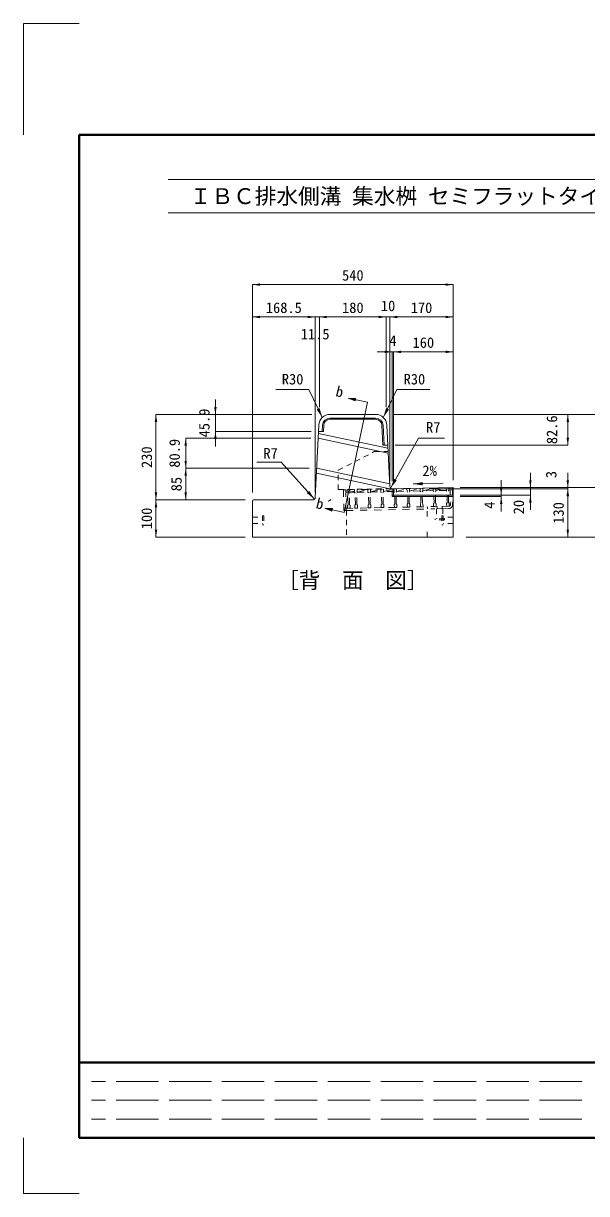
# Model space of a CAD drawing. Units: millimetres at full size. Extents: x 5964 to 125098, y -10801 to 28073.
# Drawn here: x 29143 to 30660, y -5433 to -2283 of the extents above; entities that cross this region are included whole.
import ezdxf
from ezdxf.enums import TextEntityAlignment as Align

# ---------------------------------------------------------------- set-up
doc = ezdxf.new("R2010")
doc.units = ezdxf.units.MM
doc.header["$LTSCALE"] = 19
for name, pattern in [('DASHED', [7.5, 6, -1.5]), ('USER1', [1.35, 0.75, -0.6]), ('USER2', [28.575, 19.05, -3.175, 3.175, -3.175]), ('USER3', [2, 1, -1])]:
    doc.linetypes.add(name, pattern=pattern)
for name, color, linetype, lineweight in [('0_2', 7, 'Continuous', 20), ('Defpoints_3', 7, 'Continuous', 13), ('インサート', 3, 'USER1', 9), ('グレーチング', 7, 'USER1', 5), ('図枠', 7, 'Continuous', 5), ('寸法線', 7, 'Continuous', 9), ('本体', 2, 'Continuous', 9)]:
    doc.layers.add(name, color=color, linetype=linetype, lineweight=lineweight)
doc.styles.add('ＭＳ ゴシック', font='')
doc.styles.get('ＭＳ ゴシック').set_extended_font_data('MS Gothic')

# ---------------------------------------------------------------- blocks, each defined once
blk = doc.blocks.new('filled_arrow')
at = {"color": 0, "linetype": 'Continuous', "lineweight": -2}
blk.add_solid([(7.5, 1.25), (0, 0), (7.5, -1.25)], dxfattribs=at)

msp = doc.modelspace()

# ---------------------------------------------------------------- hatches: boundary and pattern name
at = {"layer": '寸法線'}
for points in [[(30036.01, -3299.42), (30017.13, -3292.04), (30037.38, -3292.9)], [(29973.64, -3596.07), (29954.75, -3588.68), (29975.01, -3589.54)]]:
    msp.add_hatch(color=256, dxfattribs=at).paths.add_polyline_path(points)

# ---------------------------------------------------------------- linework, layer by layer
at = {"layer": 'Defpoints_3'}
for p, q in [((29143.04, -2283.34), (29293.04, -2283.34)), ((29143.04, -2583.34), (29143.04, -2283.34)), ((29143.04, -5283.34), (29143.04, -5433.34)), ((29143.04, -5433.34), (29293.04, -5433.34))]:
    msp.add_line(p, q, dxfattribs=at)
at = {"layer": 'インサート'}
for p, q in [((30272.43, -3589.59), (30255.43, -3589.88)), ((30255.43, -3589.88), (30255.9, -3616.88)), ((30272.43, -3589.59), (30272.9, -3616.58)), ((29760.07, -3612.48), (29760.07, -3629.48)), ((29760.07, -3612.48), (29787.07, -3612.48)), ((29787.07, -3608.48), (29787.07, -3633.48)), ((29787.07, -3608.48), (29790.07, -3608.48)), ((29790.07, -3608.48), (29790.07, -3633.48)), ((30276.89, -3616.51), (30251.9, -3616.95)), ((30251.9, -3616.95), (30251.95, -3619.95)), ((30276.95, -3619.51), (30251.95, -3619.95)), ((30273.07, -3608.48), (30270.06, -3608.48)), ((30270.06, -3608.48), (30270.06, -3633.48)), ((30273.07, -3608.48), (30273.07, -3633.48)), ((30300.07, -3612.48), (30273.07, -3612.48)), ((30276.89, -3616.51), (30276.95, -3619.51)), ((30300.07, -3612.48), (30300.07, -3629.48)), ((29760.07, -3629.48), (29787.07, -3629.48)), ((29787.07, -3633.48), (29790.07, -3633.48)), ((30273.07, -3633.48), (30270.06, -3633.48)), ((30300.07, -3629.48), (30273.07, -3629.48))]:
    msp.add_line(p, q, dxfattribs=at)
at = {"layer": 'グレーチング', "linetype": 'USER3'}
for p, q in [((30010.86, -3538.78), (30004.86, -3538.9)), ((30004.86, -3538.9), (30005.98, -3594.89)), ((30010.86, -3538.78), (30011.98, -3594.77)), ((30014.86, -3538.7), (30297.8, -3533.04)), ((30014.86, -3538.7), (30015.02, -3546.7)), ((30016.55, -3548.17), (30015.02, -3546.7)), ((30017.17, -3579.17), (30016.55, -3548.17)), ((30020.55, -3548.09), (30022.02, -3546.56)), ((30021.17, -3579.09), (30020.55, -3548.09)), ((30021.86, -3538.56), (30022.02, -3546.56)), ((30022, -3545.56), (30034.93, -3542.14)), ((30022, -3545.56), (30034.99, -3545.3)), ((30034.85, -3538.3), (30035.01, -3546.3)), ((30036.54, -3547.77), (30035.01, -3546.3)), ((30037.16, -3578.77), (30036.54, -3547.77)), ((30040.54, -3547.69), (30042.01, -3546.16)), ((30041.16, -3578.69), (30040.54, -3547.69)), ((30041.85, -3538.16), (30042.01, -3546.16)), ((30041.99, -3545.16), (30071.09, -3544.58)), ((30042.79, -3545.15), (30070.95, -3537.58)), ((30070.65, -3537.59), (30070.81, -3545.59)), ((30072.34, -3547.06), (30070.81, -3545.59)), ((30072.96, -3578.05), (30072.34, -3547.06)), ((30076.34, -3546.98), (30077.8, -3545.45)), ((30076.95, -3577.97), (30076.34, -3546.98)), ((30077.64, -3537.45), (30077.8, -3545.45)), ((30077.78, -3544.45), (30105.94, -3536.88)), ((30077.78, -3544.45), (30106.08, -3543.88)), ((30105.64, -3536.89), (30105.8, -3544.89)), ((30107.33, -3546.36), (30105.8, -3544.89)), ((30107.95, -3577.35), (30107.33, -3546.36)), ((30111.33, -3546.28), (30112.8, -3544.75)), ((30111.95, -3577.27), (30111.33, -3546.28)), ((30112.64, -3536.75), (30112.8, -3544.75)), ((30112.78, -3543.75), (30140.93, -3536.18)), ((30141.07, -3543.18), (30112.78, -3543.75)), ((30140.93, -3536.18), (30141.09, -3544.18)), ((30142.62, -3545.65), (30141.09, -3544.18)), ((30143.24, -3576.64), (30142.62, -3545.65)), ((30146.62, -3545.57), (30148.09, -3544.04)), ((30147.24, -3576.56), (30146.62, -3545.57)), ((30147.93, -3536.04), (30148.09, -3544.04)), ((30148.07, -3543.04), (30176.23, -3535.48)), ((30148.07, -3543.04), (30176.36, -3542.47)), ((30175.93, -3535.48), (30176.09, -3543.48)), ((30177.61, -3544.95), (30176.09, -3543.48)), ((30178.23, -3575.94), (30177.61, -3544.95)), ((30181.61, -3544.87), (30183.08, -3543.34)), ((30182.23, -3575.86), (30181.61, -3544.87)), ((30182.92, -3535.34), (30183.08, -3543.34)), ((30183.06, -3542.34), (30211.22, -3534.78)), ((30211.36, -3541.77), (30183.06, -3542.34)), ((30211.22, -3534.78), (30211.38, -3542.77)), ((30212.91, -3544.24), (30211.38, -3542.77)), ((30213.53, -3575.24), (30212.91, -3544.24)), ((30216.91, -3544.16), (30218.38, -3542.63)), ((30217.53, -3575.16), (30216.91, -3544.16)), ((30218.22, -3534.64), (30218.38, -3542.63)), ((30218.36, -3541.63), (30246.51, -3534.07)), ((30246.65, -3541.07), (30218.36, -3541.63)), ((30246.51, -3534.07), (30246.67, -3542.07)), ((30248.2, -3543.54), (30246.67, -3542.07)), ((30248.82, -3574.53), (30248.2, -3543.54)), ((30252.2, -3543.46), (30253.67, -3541.93)), ((30252.82, -3574.45), (30252.2, -3543.46)), ((30253.51, -3533.93), (30253.67, -3541.93)), ((30253.65, -3540.93), (30281.8, -3533.36)), ((30281.94, -3540.36), (30253.65, -3540.93)), ((30281.8, -3533.36), (30281.96, -3541.36)), ((30283.49, -3542.83), (30281.96, -3541.36)), ((30284.11, -3573.83), (30283.49, -3542.83)), ((30287.49, -3542.75), (30288.96, -3541.22)), ((30288.11, -3573.75), (30287.49, -3542.75)), ((30288.8, -3533.22), (30288.96, -3541.22)), ((30291.8, -3533.16), (30292.72, -3579.16)), ((30297.8, -3533.04), (30298.72, -3579.04)), ((30011.86, -3588.77), (30245.01, -3584.11)), ((30011.98, -3594.77), (30239.93, -3590.21)), ((30017.17, -3579.17), (30015.7, -3580.69)), ((30015.7, -3580.69), (30015.86, -3588.69)), ((30015.86, -3588.69), (30022.86, -3588.55)), ((30021.17, -3579.09), (30022.7, -3580.55)), ((30022.7, -3580.55), (30022.86, -3588.55)), ((30037.16, -3578.77), (30035.69, -3580.29)), ((30035.69, -3580.29), (30035.85, -3588.29)), ((30035.85, -3588.29), (30042.85, -3588.15)), ((30041.16, -3578.69), (30042.69, -3580.15)), ((30042.69, -3580.15), (30042.85, -3588.15)), ((30072.96, -3578.05), (30071.49, -3579.58)), ((30071.49, -3579.58), (30071.65, -3587.58)), ((30071.65, -3587.58), (30078.64, -3587.44)), ((30076.95, -3577.97), (30078.48, -3579.44)), ((30078.48, -3579.44), (30078.64, -3587.44)), ((30107.95, -3577.35), (30106.48, -3578.88)), ((30106.48, -3578.88), (30106.64, -3586.88)), ((30113.64, -3586.74), (30106.64, -3586.88)), ((30111.95, -3577.27), (30113.48, -3578.74)), ((30113.48, -3578.74), (30113.64, -3586.74)), ((30143.24, -3576.64), (30141.77, -3578.17)), ((30141.77, -3578.17), (30141.93, -3586.17)), ((30141.93, -3586.17), (30148.93, -3586.03)), ((30147.24, -3576.56), (30148.77, -3578.03)), ((30148.77, -3578.03), (30148.93, -3586.03)), ((30178.23, -3575.94), (30176.76, -3577.47)), ((30176.76, -3577.47), (30176.92, -3585.47)), ((30183.92, -3585.33), (30176.92, -3585.47)), ((30182.23, -3575.86), (30183.76, -3577.33)), ((30183.76, -3577.33), (30183.92, -3585.33)), ((30213.53, -3575.24), (30212.06, -3576.77)), ((30212.06, -3576.77), (30212.22, -3584.77)), ((30219.22, -3584.63), (30212.22, -3584.77)), ((30217.53, -3575.16), (30219.06, -3576.63)), ((30219.06, -3576.63), (30219.22, -3584.63)), ((30230.81, -3584.39), (30230.93, -3590.39)), ((30288.92, -3589.23), (30239.93, -3590.21)), ((30288.8, -3583.23), (30245.81, -3584.09)), ((30248.82, -3574.53), (30247.35, -3576.06)), ((30247.35, -3576.06), (30247.51, -3584.06)), ((30254.39, -3584.11), (30247.4, -3584.39)), ((30252.82, -3574.45), (30254.35, -3575.92)), ((30254.35, -3575.92), (30254.51, -3583.92)), ((30257.31, -3583.86), (30257.43, -3589.86)), ((30270.31, -3583.6), (30270.43, -3589.6)), ((30284.11, -3573.83), (30282.64, -3575.36)), ((30282.64, -3575.36), (30282.8, -3583.35)), ((30289.8, -3583.21), (30282.8, -3583.35)), ((30288.11, -3573.75), (30289.64, -3575.22)), ((30289.64, -3575.22), (30289.8, -3583.21)), ((30011.98, -3594.77), (30005.98, -3594.89))]:
    msp.add_line(p, q, dxfattribs=at)
for radius, start, end in [(4, 271.14586, 1.14572), (10, 271.14571, 1.14575)]:
    msp.add_arc((30288.72, -3579.24), radius, start, end, dxfattribs=at)
at = {"layer": '図枠', "lineweight": 40}
for p, q in [((29293.04, -5283.34), (29293.04, -2583.34)), ((29293.04, -2583.34), (33448.04, -2583.34)), ((29293.04, -5080.84), (33448.04, -5080.84)), ((29293.04, -5283.34), (33448.04, -5283.34))]:
    msp.add_line(p, q, dxfattribs=at)
at = {"layer": '図枠', "lineweight": 13}
for p, q in [((29533.04, -2703.34), (33208.04, -2703.34)), ((29533.04, -2793.34), (33208.04, -2793.34))]:
    msp.add_line(p, q, dxfattribs=at)
at = {"layer": '図枠', "linetype": 'DASHED', "lineweight": 9}
for p, q in [((30646.79, -5131.47), (29326.79, -5131.47)), ((30646.79, -5182.09), (29326.79, -5182.09)), ((30646.79, -5232.72), (29326.79, -5232.72))]:
    msp.add_line(p, q, dxfattribs=at)
at = {"layer": '寸法線'}
for p, q in [((29760.06, -2986.47), (30300.07, -2986.47)), ((29760.06, -3545.98), (29760.06, -2986.47)), ((30300.07, -3512.98), (30300.07, -2986.47)), ((29760.06, -3073.63), (29928.57, -3073.63)), ((29760.06, -3545.98), (29760.06, -3073.63)), ((29888.57, -3073.63), (29980.06, -3073.63)), ((29928.57, -3545.98), (29928.57, -3073.63)), ((29928.57, -3545.98), (29928.57, -3073.63)), ((29940.06, -3073.63), (30120.06, -3073.63)), ((29940.06, -3315.98), (29940.06, -3073.63)), ((29940.06, -3315.98), (29940.06, -3073.63)), ((30080.06, -3073.63), (30170.06, -3073.63)), ((30120.06, -3315.98), (30120.06, -3073.63)), ((30120.06, -3315.98), (30120.06, -3073.63)), ((30130.06, -3515.98), (30130.06, -3073.63)), ((30130.06, -3073.63), (30300.07, -3073.63)), ((30130.06, -3515.98), (30130.06, -3073.63)), ((30300.07, -3512.98), (30300.07, -3073.63)), ((30096.07, -3167.51), (30180.07, -3167.51)), ((30136.07, -3515.88), (30136.07, -3167.51)), ((30140.07, -3167.51), (30300.07, -3167.51)), ((30140.07, -3515.81), (30140.07, -3167.51)), ((30140.07, -3515.81), (30140.07, -3167.51)), ((30300.07, -3512.98), (30300.07, -3167.51)), ((29660.06, -3421.93), (29660.06, -3295.98)), ((30069.69, -3303.11), (30017.13, -3292.04)), ((29500.06, -3565.98), (29500.06, -3335.98)), ((29920.06, -3335.98), (29500.06, -3335.98)), ((29920.06, -3335.98), (29660.06, -3335.98)), ((30140.06, -3335.98), (30608.94, -3335.98)), ((30325.35, -3335.98), (30711.32, -3335.98)), ((30608.94, -3418.57), (30608.94, -3335.98)), ((29580.06, -3480.98), (29580.06, -3400.08)), ((29916.86, -3400.08), (29580.06, -3400.08)), ((29917.77, -3381.93), (29660.06, -3381.93)), ((30144.19, -3418.57), (30608.94, -3418.57)), ((29580.06, -3565.98), (29580.06, -3480.98)), ((29912.82, -3480.98), (29580.06, -3480.98)), ((29912.82, -3480.98), (29580.06, -3480.98)), ((30508.28, -3493), (30508.28, -3593)), ((30608.94, -3493), (30608.94, -3575.98)), ((30429.68, -3513), (30429.68, -3597)), ((30235.92, -3535.98), (30608.94, -3535.98)), ((30318.93, -3533), (30508.28, -3533)), ((30319.29, -3553), (30508.28, -3553)), ((30319.29, -3553), (30429.68, -3553)), ((30319.36, -3557), (30429.68, -3557)), ((30504.21, -3533), (30608.94, -3533)), ((30504.21, -3533), (30711.32, -3533)), ((30504.21, -3533), (30711.32, -3533)), ((30504.27, -3535.98), (30608.94, -3535.98)), ((30608.94, -3535.98), (30608.94, -3665.98)), ((29500.06, -3565.98), (29500.06, -3665.98)), ((29740.06, -3565.98), (29500.06, -3565.98)), ((29740.06, -3565.98), (29500.06, -3565.98)), ((29740.06, -3565.98), (29580.06, -3565.98)), ((30007.31, -3599.75), (29954.75, -3588.68)), ((29740.06, -3665.98), (29500.06, -3665.98)), ((30335.07, -3665.98), (30608.94, -3665.98)), ((30335.07, -3665.98), (30711.32, -3665.98))]:
    msp.add_line(p, q, dxfattribs=at)
at = {"layer": '寸法線', "linetype": 'USER2'}
msp.add_line((30007.2, -3599.73), (30069.69, -3303.11), dxfattribs=at)
at = {"layer": '寸法線'}
for points in [[(29947.92, -3344.25), (29936.57, -3320.86), (29911.41, -3269.03), (29822.39, -3269.03)], [(30112.2, -3344.25), (30123.56, -3320.86), (30148.71, -3269.03), (30237.74, -3269.03)], [(30131.94, -3533.98), (30144.7, -3511.33), (30207.26, -3400.25), (30276.76, -3400.25)], [(29926.73, -3564.05), (29909.39, -3544.68), (29837.23, -3464.07), (29771.71, -3464.07)], [(30192.37, -3523.06), (30218.36, -3522.35), (30273.59, -3520.86)]]:
    msp.add_lwpolyline(points, dxfattribs=at)
at = {"layer": '寸法線', "lineweight": 13}
for points in [[(30036.01, -3299.42), (30017.13, -3292.04), (30037.38, -3292.9)], [(29973.64, -3596.07), (29954.75, -3588.68), (29975.01, -3589.54)]]:
    msp.add_lwpolyline(points, close=True, dxfattribs=at)
at = {"layer": '本体', "lineweight": 20}
for p, q in [((29968.6, -3335.98), (30091.53, -3335.98)), ((29928.9, -3559.33), (29938.64, -3364.48)), ((30129.73, -3529.22), (30121.49, -3364.48)), ((30136.84, -3535.86), (30300.07, -3532.98)), ((30300.07, -3532.98), (30300.07, -3665.98)), ((29760.06, -3568.98), (29760.06, -3665.98)), ((29921.91, -3565.98), (29763.06, -3565.98)), ((30300.07, -3665.98), (29760.06, -3665.98))]:
    msp.add_line(p, q, dxfattribs=at)
at = {"layer": '本体', "color": 4, "lineweight": 5}
for p, q in [((29947.78, -3381.93), (29948.63, -3364.99)), ((29950.78, -3381.93), (29951.62, -3365.13)), ((29968.6, -3345.98), (30091.53, -3345.98)), ((29968.6, -3348.98), (30091.53, -3348.98)), ((30111.2, -3418.95), (30108.51, -3365.13)), ((30114.18, -3418.57), (30111.5, -3364.99)), ((29937.77, -3381.93), (29950.78, -3381.93)), ((30124.19, -3418.57), (30111.18, -3418.57)), ((30136.07, -3535.88), (30136.07, -3557)), ((30136.07, -3557), (30140.07, -3553)), ((30136.07, -3557), (30299.36, -3557)), ((30140.07, -3535.81), (30140.07, -3553)), ((30140.07, -3553), (30299.29, -3553))]:
    msp.add_line(p, q, dxfattribs=at)
at = {"layer": '本体'}
for p, q in [((30125.25, -3439.76), (29936.86, -3400.08)), ((30124.58, -3426.34), (29937.52, -3386.93)), ((30130.06, -3535.82), (29932.16, -3494.13)), ((30129.38, -3522.39), (29932.82, -3480.98))]:
    msp.add_line(p, q, dxfattribs=at)
at = {"layer": '本体', "linetype": 'USER1'}
for p, q in [((29990.88, -3486.08), (30087.77, -3436.08)), ((30087.77, -3436.08), (30125.07, -3436.08)), ((29990.88, -3538.44), (29990.88, -3486.08)), ((29990.88, -3538.44), (30136.84, -3535.86)), ((30230.06, -3610.8), (30230.06, -3584.22)), ((30012.97, -3594.06), (30012.97, -3665.98)), ((30230.06, -3665.98), (30230.06, -3640.8))]:
    msp.add_line(p, q, dxfattribs=at)
at = {"layer": '本体', "lineweight": 20}
for centre, radius, start, end in [((29968.6, -3365.98), 30, 90, 177.13816), ((30091.53, -3365.98), 30, 2.86256, 90), ((29921.91, -3558.98), 7, 270, 357.13816), ((30136.72, -3528.87), 7, 182.86256, 271.01183), ((29763.06, -3568.98), 3, 90, 180)]:
    msp.add_arc(centre, radius, start, end, dxfattribs=at)
at = {"layer": '本体', "color": 4, "lineweight": 5}
for centre, radius, start, end in [((29968.6, -3365.98), 20, 90, 177.13758), ((29968.6, -3365.98), 17, 90, 177.13758), ((30091.53, -3365.98), 20, 2.8624, 90), ((30091.53, -3365.98), 17, 2.8624, 90)]:
    msp.add_arc(centre, radius, start, end, dxfattribs=at)

# ---------------------------------------------------------------- block references
at = {"layer": '寸法線', "xscale": 2.67, "yscale": 2.67}
for p in [(29760.06, -2986.47), (29760.06, -3073.63), (29940.06, -3073.63), (29940.06, -3073.63), (30130.06, -3073.63), (30130.06, -3073.63), (30140.07, -3167.51), (30140.07, -3167.51)]:
    msp.add_blockref('filled_arrow', p, dxfattribs=at)
at = {"layer": '寸法線'}
for p, xscale, yscale, rotation in [((30300.07, -2986.47), 2.67, 2.67, 180), ((29928.57, -3073.63), 2.67, 2.67, 180), ((29928.57, -3073.63), 2.67, 2.67, 180), ((30120.06, -3073.63), 2.67, 2.67, 180), ((30120.06, -3073.63), 2.67, 2.67, 180), ((30300.07, -3073.63), 2.67, 2.67, 180), ((30136.07, -3167.51), 2.67, 2.67, 180), ((30300.07, -3167.51), 2.67, 2.67, 180), ((29500.06, -3335.98), 2.67, 2.67, 270), ((29660.06, -3335.98), 2.67, 2.67, 90), ((29947.92, -3344.25), 3.47, 3.47, 115.9), ((30112.2, -3344.25), 3.47, 3.47, 64.1), ((30608.94, -3335.98), 2.67, 2.67, 270), ((29580.06, -3400.08), 2.67, 2.67, 270), ((29660.06, -3381.93), 2.67, 2.67, 270), ((30608.94, -3418.57), 2.67, 2.67, 90), ((29580.06, -3480.98), 2.67, 2.67, 90), ((29580.06, -3480.98), 2.67, 2.67, 270), ((30131.94, -3533.98), 3.47, 3.47, 60.6), ((30192.37, -3523.06), 3.47, 3.47, 1.5), ((30508.28, -3533), 2.67, 2.67, 90), ((30608.94, -3533), 2.67, 2.67, 90), ((29500.06, -3565.98), 2.67, 2.67, 90), ((29580.06, -3565.98), 2.67, 2.67, 90), ((29926.73, -3564.05), 3.47, 3.47, 131.8), ((30429.68, -3553), 2.67, 2.67, 90), ((30429.68, -3557), 2.67, 2.67, 270), ((30508.28, -3553), 2.67, 2.67, 270), ((30608.94, -3535.98), 2.67, 2.67, 270), ((30608.94, -3535.98), 2.67, 2.67, 270), ((29500.06, -3565.98), 2.67, 2.67, 270), ((29500.06, -3665.98), 2.67, 2.67, 90), ((30608.94, -3665.98), 2.67, 2.67, 90)]:
    msp.add_blockref('filled_arrow', p, dxfattribs=dict(at, xscale=xscale, yscale=yscale, rotation=rotation))

# ---------------------------------------------------------------- texts
at = {"layer": '0_2', "style": 'ＭＳ ゴシック'}
for s, height, p in [('R30', 28.48, (29867.95, -3240.99)), ('R30', 28.48, (30196.04, -3240.99)), ('R7', 28.48, (30246.67, -3370.51)), ('R7', 28.48, (29808.72, -3440.41)), ('2%', 28.48, (30236.91, -3487.47)), ('［背  面\u3000図］', 42.72, (30030.06, -3782.43))]:
    msp.add_text(s, height=height, dxfattribs=at).set_placement(p, align=Align.MIDDLE_CENTER)
for s, rotation, p in [('b', 346.002, (29979.94, -3294.5)), ('b´', 346, (29926.77, -3596.03))]:
    msp.add_text(s, height=28.48, rotation=rotation, dxfattribs=at).set_placement(p, align=Align.BOTTOM_LEFT)
at = {"layer": '図枠', "style": 'ＭＳ ゴシック'}
msp.add_text('\u3000ＩＢＣ排水側溝 集水桝 セミフラットタイプＢ(Ⅰ型･Ⅱ型兼用)上部桝\u3000４００型', height=42.72, dxfattribs=at).set_placement((29533.04, -2748.34), align=Align.MIDDLE_LEFT)
at = {"layer": '寸法線', "style": 'ＭＳ ゴシック'}
for s, p in [('540', (30030.06, -2961.47)), ('168.5', (29844.31, -3048.63)), ('180', (30030.06, -3048.63)), ('10', (30125.06, -3043.63)), ('170', (30215.06, -3048.63)), ('11.5', (29928.57, -3119.57)), ('4', (30138.07, -3137.51)), ('160', (30220.07, -3142.51))]:
    msp.add_text(s, height=28.48, dxfattribs=at).set_placement(p, align=Align.MIDDLE_CENTER)
for s, p in [('45.9', (29630.06, -3358.96)), ('82.6', (30566.15, -3377.27)), ('230', (29475.06, -3450.98)), ('80.9', (29550.06, -3440.53)), ('3', (30564.21, -3497.76)), ('85', (29555.06, -3523.48)), ('100', (29475.06, -3615.98)), ('4', (30398.12, -3580.22)), ('20', (30476.72, -3585.33)), ('130', (30583.94, -3600.98))]:
    msp.add_text(s, height=28.48, rotation=90, dxfattribs=at).set_placement(p, align=Align.MIDDLE_CENTER)

doc.saveas('drawing.dxf')
